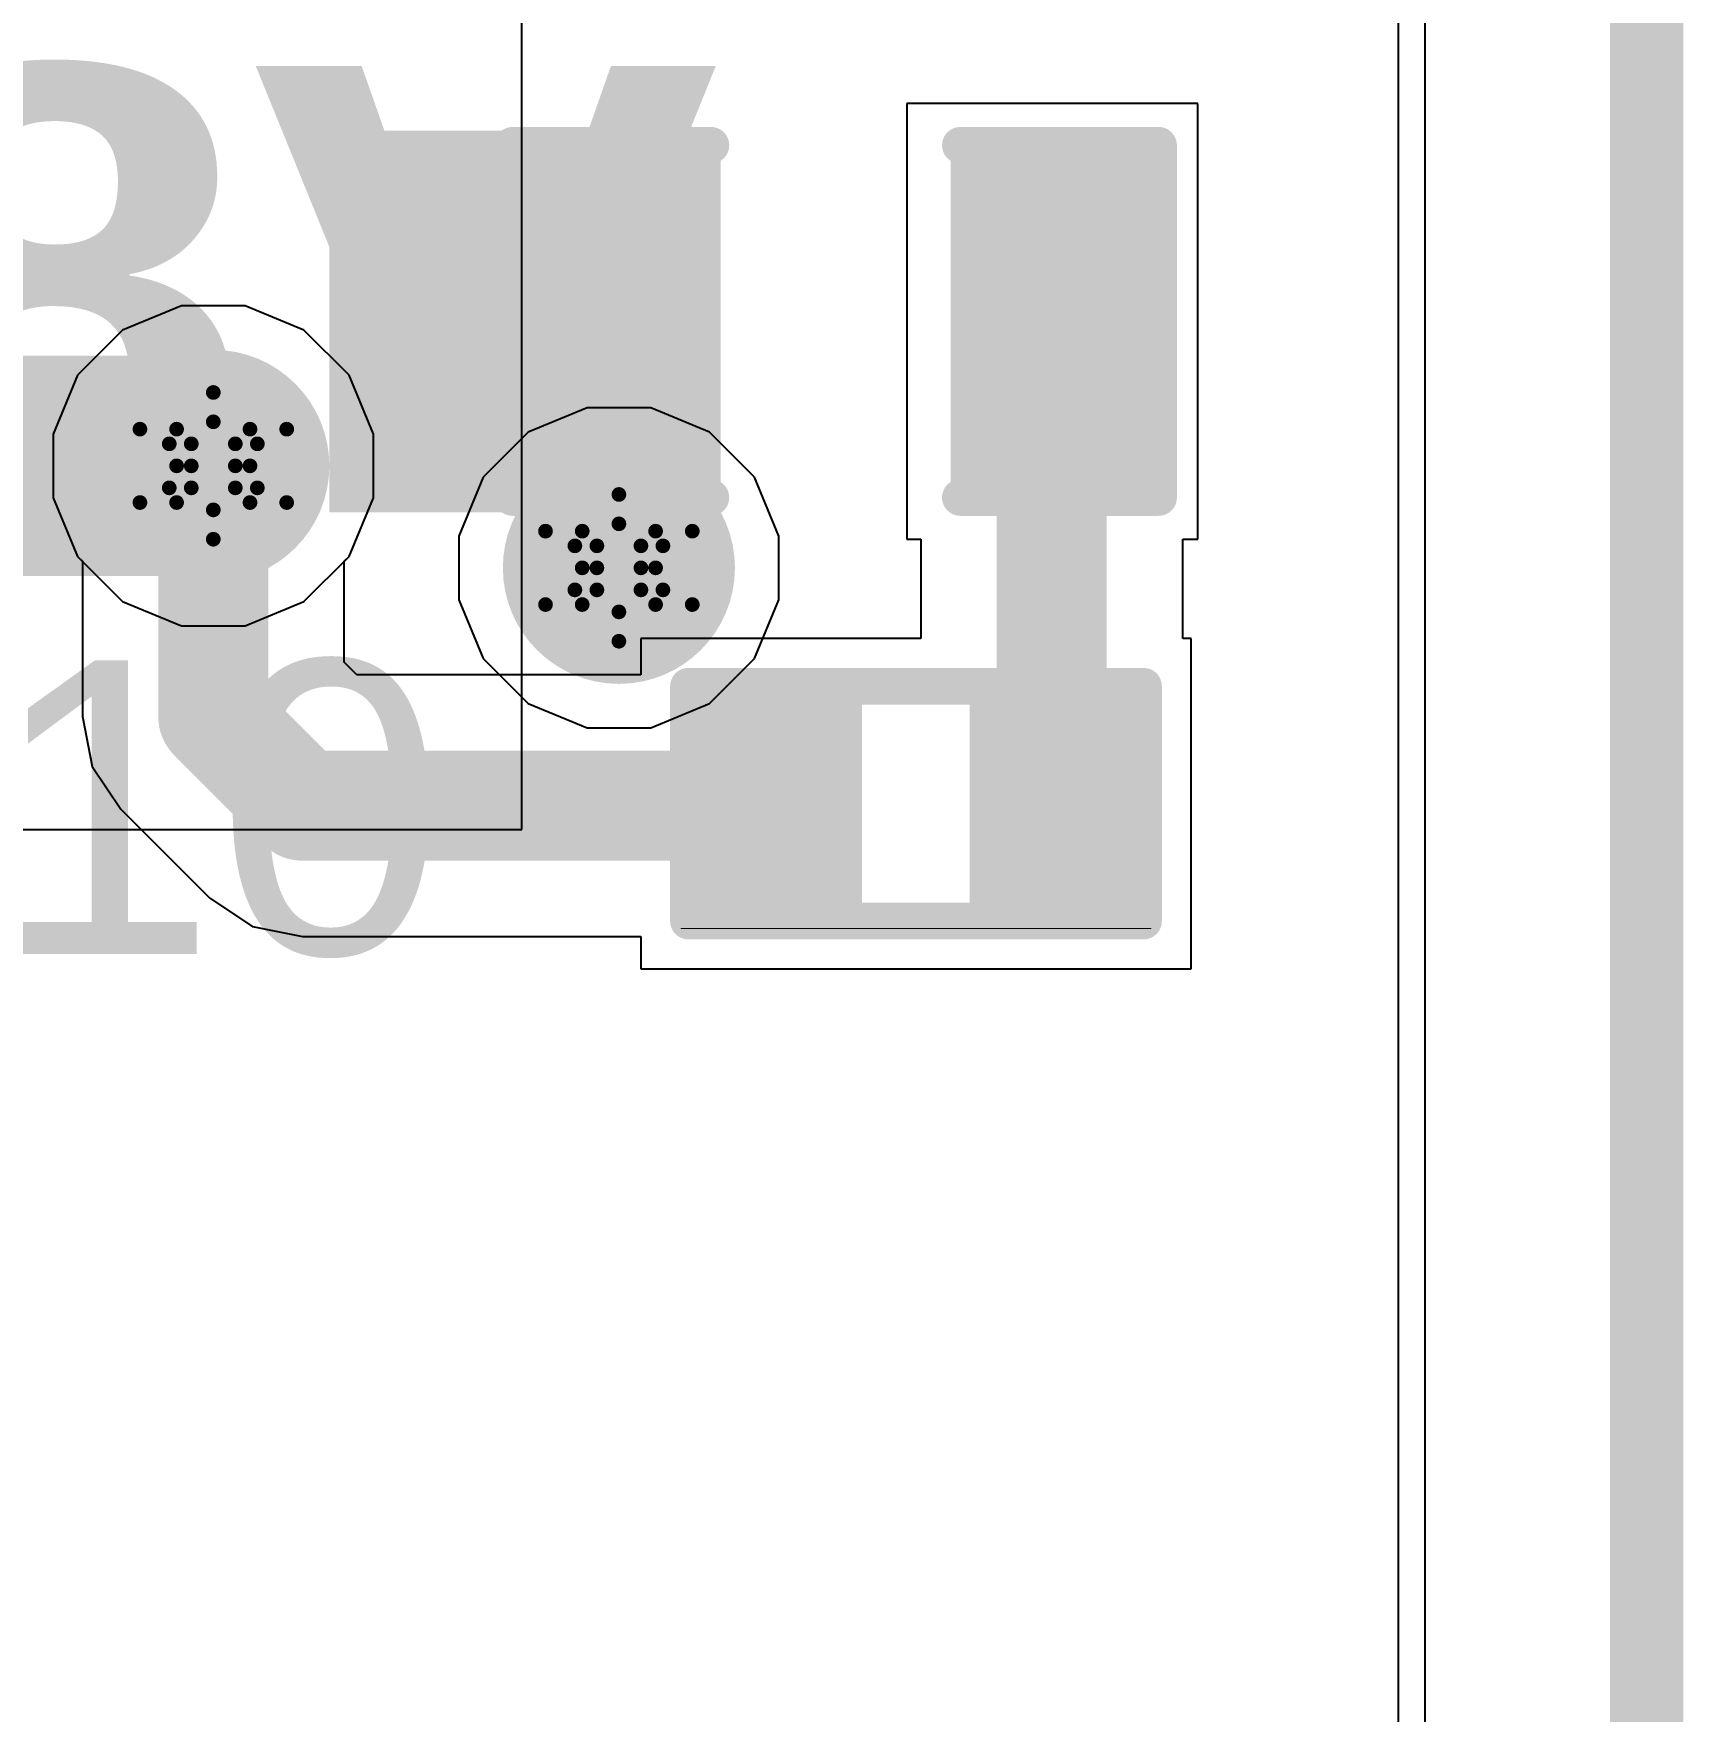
# Model space of a CAD drawing. Header units: inches. Extents: x -5 to 5328, y -4 to 5281.
# Drawn here: x 140.4 to 146.11, y 28.21 to 34.02 of the extents above; entities that cross this region are included whole.
import ezdxf

# ---------------------------------------------------------------- set-up
doc = ezdxf.new("R2010")
doc.units = ezdxf.units.IN
for name, color, linetype in [('Board Outline', 216, 'Continuous'), ('Bottom Layer', 5, 'Continuous'), ('Bottom Solder', 6, 'Continuous'), ('Drill Drawing', 1, 'Continuous'), ('Layer 1', 16, 'Continuous'), ('Layer 2', 76, 'Continuous'), ('Top Layer', 1, 'Continuous'), ('Top Overlay', 2, 'Continuous'), ('Top Paste', 8, 'Continuous'), ('Top Solder', 216, 'Continuous'), ('Via Holes', 16, 'Continuous')]:
    doc.layers.add(name, color=color, linetype=linetype)
doc.styles.add('Arial', font='', dxfattribs={"height": 0.2})
doc.styles.add('Arial Black_Bold', font='', dxfattribs={"height": 0.2})
doc.styles.get('Arial').set_extended_font_data('Arial')
doc.styles.get('Arial Black_Bold').set_extended_font_data('Arial Black', bold=True)

# ---------------------------------------------------------------- blocks, each defined once
blk = doc.blocks.new('R___0402_90')
at = {"layer": 'Top Layer'}
for points in [[(-0.6985, -0.3175), (-0.6985, 0.3175), (-0.2412999999999999, 0.3175), (-0.2413, -0.3175)], [(0.2412999999999999, -0.3175), (0.2413, 0.3175), (0.6985, 0.3175), (0.6985, -0.3175)]]:
    blk.add_hatch(color=1, dxfattribs=at).paths.add_polyline_path(points)
at = {"layer": 'Top Paste'}
for points in [[(-0.6985, -0.3175), (-0.6985, 0.3175), (-0.2412999999999999, 0.3175), (-0.2413, -0.3175)], [(0.2412999999999999, -0.3175), (0.2413, 0.3175), (0.6985, 0.3175), (0.6985, -0.3175)]]:
    blk.add_hatch(color=8, dxfattribs=at).paths.add_polyline_path(points)
at = {"layer": 'Top Solder'}
for points in [[(-0.75350116, -0.37250116), (-0.75350116, 0.37250116), (-0.1862988399999999, 0.37250116), (-0.18629884, -0.37250116)], [(0.1862988399999999, -0.37250116), (0.18629884, 0.37250116), (0.75350116, 0.37250116), (0.75350116, -0.37250116)]]:
    blk.add_hatch(color=216, dxfattribs=at).paths.add_polyline_path(points)
at = {"layer": 'Top Overlay'}
for points in [[(-0.7874, -0.4064, 0.127, 0.127, 0), (-0.7874, 0.4064, 0.127, 0.127, 0)], [(-0.7874, 0.4064, 0.127, 0.127, 0), (0.7874, 0.4064, 0.127, 0.127, 0)], [(0.7874, -0.4064, 0.127, 0.127, 0), (0.7874, 0.4064, 0.127, 0.127, 0)], [(-0.7874, -0.4064, 0.127, 0.127, 0), (0.7874, -0.4064, 0.127, 0.127, 0)], [(-0.8128, -0.4318, 0.0032258, 0.0032258, 0), (0.8128, -0.4318, 0.0032258, 0.0032258, 0)]]:
    blk.add_lwpolyline(points, format="xyseb", dxfattribs=at)
for points in [[(-0.8191499999999999, 0.4064, 0.0635, 0.0635, 1), (-0.7556499999999999, 0.4064, 0.0635, 0.0635, 1)], [(-0.8191499999999999, 0.4064, 0.0635, 0.0635, 1), (-0.7556499999999999, 0.4064, 0.0635, 0.0635, 1)], [(0.7556499999999999, 0.4064, 0.0635, 0.0635, 1), (0.8191499999999999, 0.4064, 0.0635, 0.0635, 1)], [(0.7556499999999999, 0.4064, 0.0635, 0.0635, 1), (0.8191499999999999, 0.4064, 0.0635, 0.0635, 1)], [(-0.8191499999999999, -0.4064, 0.0635, 0.0635, 1), (-0.7556499999999999, -0.4064, 0.0635, 0.0635, 1)], [(-0.8191499999999999, -0.4064, 0.0635, 0.0635, 1), (-0.7556499999999999, -0.4064, 0.0635, 0.0635, 1)], [(0.7556499999999999, -0.4064, 0.0635, 0.0635, 1), (0.8191499999999999, -0.4064, 0.0635, 0.0635, 1)], [(0.7556499999999999, -0.4064, 0.0635, 0.0635, 1), (0.8191499999999999, -0.4064, 0.0635, 0.0635, 1)], [(-0.81360518, -0.4318, 0.0016129, 0.0016129, 1), (-0.8119948199999999, -0.4318, 0.0016129, 0.0016129, 1)], [(0.8119948199999999, -0.4318, 0.0016129, 0.0016129, 1), (0.81360518, -0.4318, 0.0016129, 0.0016129, 1)]]:
    blk.add_lwpolyline(points, format="xyseb", close=True, dxfattribs=at)
blk = doc.blocks.new('LED_0603_115')
at = {"layer": 'Top Layer'}
for points in [[(-0.999998, 0.5000002699999999), (-0.499999, 0.5000002699999999), (-0.499999, -0.5000002699999999), (-0.999998, -0.5000002699999999)], [(0.50000154, 0.5000002699999999), (1.00000054, 0.5000002699999999), (1.00000054, -0.5000002699999999), (0.50000154, -0.5000002699999999)]]:
    blk.add_hatch(color=1, dxfattribs=at).paths.add_polyline_path(points)
at = {"layer": 'Top Overlay'}
blk.add_hatch(color=2, dxfattribs=at).paths.add_polyline_path([(1.11750856, -0.6603085599999999), (1.75250348, -0.6603085599999999), (1.75250348, 0.66049144), (1.11750856, 0.66049144)])
at = {"layer": 'Top Paste'}
for points in [[(-0.999998, 0.5000002699999999), (-0.499999, 0.5000002699999999), (-0.499999, -0.5000002699999999), (-0.999998, -0.5000002699999999)], [(0.50000154, 0.5000002699999999), (1.00000054, 0.5000002699999999), (1.00000054, -0.5000002699999999), (0.50000154, -0.5000002699999999)]]:
    blk.add_hatch(color=8, dxfattribs=at).paths.add_polyline_path(points)
at = {"layer": 'Top Solder'}
for points in [[(-1.101598, 0.6016002699999999), (-0.398399, 0.6016002699999999), (-0.398399, -0.6016002699999999), (-1.101598, -0.6016002699999999)], [(0.39840154, 0.6016002699999999), (1.10160054, 0.6016002699999999), (1.10160054, -0.6016002699999999), (0.39840154, -0.6016002699999999)]]:
    blk.add_hatch(color=216, dxfattribs=at).paths.add_polyline_path(points)
at = {"layer": 'Top Overlay'}
for points in [[(-1.1176, 0.6096025399999999, 0.127, 0.127, 0), (-1.1176, -0.6096025399999999, 0.127, 0.127, 0)], [(-0.4318, 0.6096, 0.127, 0.127, 0), (-1.1176, 0.6096025399999999, 0.127, 0.127, 0)], [(1.11760254, 0.6096, 0.127, 0.127, 0), (0.4318, 0.6096, 0.127, 0.127, 0)], [(1.11760254, 0.6096, 0.127, 0.127, 0), (1.11760254, -0.6096, 0.127, 0.127, 0)], [(-0.4318, -0.6096, 0.127, 0.127, 0), (-1.1176, -0.6096025399999999, 0.127, 0.127, 0)], [(1.11760254, -0.6096, 0.127, 0.127, 0), (0.4318, -0.6096, 0.127, 0.127, 0)]]:
    blk.add_lwpolyline(points, format="xyseb", dxfattribs=at)
for points in [[(-1.14935, 0.6096025399999999, 0.0635, 0.0635, 1), (-1.08585, 0.6096025399999999, 0.0635, 0.0635, 1)], [(-1.14935, 0.6096025399999999, 0.0635, 0.0635, 1), (-1.08585, 0.6096025399999999, 0.0635, 0.0635, 1)], [(-0.46355, 0.6096, 0.0635, 0.0635, 1), (-0.40005, 0.6096, 0.0635, 0.0635, 1)], [(0.40005, 0.6096, 0.0635, 0.0635, 1), (0.46355, 0.6096, 0.0635, 0.0635, 1)], [(1.08585254, 0.6096, 0.0635, 0.0635, 1), (1.14935254, 0.6096, 0.0635, 0.0635, 1)], [(1.08585254, 0.6096, 0.0635, 0.0635, 1), (1.14935254, 0.6096, 0.0635, 0.0635, 1)], [(-1.14935, -0.6096025399999999, 0.0635, 0.0635, 1), (-1.08585, -0.6096025399999999, 0.0635, 0.0635, 1)], [(-1.14935, -0.6096025399999999, 0.0635, 0.0635, 1), (-1.08585, -0.6096025399999999, 0.0635, 0.0635, 1)], [(-0.46355, -0.6096, 0.0635, 0.0635, 1), (-0.40005, -0.6096, 0.0635, 0.0635, 1)], [(0.40005, -0.6096, 0.0635, 0.0635, 1), (0.46355, -0.6096, 0.0635, 0.0635, 1)], [(1.08585254, -0.6096, 0.0635, 0.0635, 1), (1.14935254, -0.6096, 0.0635, 0.0635, 1)], [(1.08585254, -0.6096, 0.0635, 0.0635, 1), (1.14935254, -0.6096, 0.0635, 0.0635, 1)]]:
    blk.add_lwpolyline(points, format="xyseb", close=True, dxfattribs=at)

msp = doc.modelspace()

# ---------------------------------------------------------------- hatches: boundary and pattern name
at = {"layer": 'Bottom Layer'}
h = msp.add_hatch(color=5, dxfattribs=at)
edge = h.paths.add_edge_path()
edge.add_arc((141.02036058, 32.52550518), 0.2999994, 0, 360)
h = msp.add_hatch(color=5, dxfattribs=at)
edge = h.paths.add_edge_path()
edge.add_arc((142.42406872, 32.17241978), 0.2999994, 0, 360)
at = {"layer": 'Bottom Solder'}
h = msp.add_hatch(color=6, dxfattribs=at)
edge = h.paths.add_edge_path()
edge.add_arc((141.02036058, 32.52550518), 0.4015993999999999, 0, 360)
h = msp.add_hatch(color=6, dxfattribs=at)
edge = h.paths.add_edge_path()
edge.add_arc((142.42406872, 32.17241978), 0.4015993999999999, 0, 360)
at = {"layer": 'Layer 1'}
h = msp.add_hatch(color=16, dxfattribs=at)
edge = h.paths.add_edge_path()
edge.add_arc((141.02036058, 32.52550518), 0.2999994, 0, 360)
h = msp.add_hatch(color=16, dxfattribs=at)
edge = h.paths.add_edge_path()
edge.add_arc((142.42406872, 32.17241978), 0.2999994, 0, 360)
at = {"layer": 'Layer 2'}
h = msp.add_hatch(color=76, dxfattribs=at)
edge = h.paths.add_edge_path()
edge.add_arc((141.02036058, 32.52550518), 0.2999994, 0, 360)
h = msp.add_hatch(color=76, dxfattribs=at)
edge = h.paths.add_edge_path()
edge.add_arc((142.42406872, 32.17241978), 0.2999994, 0, 360)
at = {"layer": 'Top Layer'}
h = msp.add_hatch(color=1, dxfattribs=at)
edge = h.paths.add_edge_path()
edge.add_arc((141.02036058, 32.52550518), 0.2999994, 0, 360)
h = msp.add_hatch(color=1, dxfattribs=at)
edge = h.paths.add_edge_path()
edge.add_arc((142.42406872, 32.17241978), 0.2999994, 0, 360)
at = {"layer": 'Top Solder'}
h = msp.add_hatch(color=216, dxfattribs=at)
edge = h.paths.add_edge_path()
edge.add_arc((141.02036058, 32.52550518), 0.4015993999999999, 0, 360)
h = msp.add_hatch(color=216, dxfattribs=at)
edge = h.paths.add_edge_path()
edge.add_arc((142.42406872, 32.17241978), 0.4015993999999999, 0, 360)
at = {"layer": 'Via Holes'}
h = msp.add_hatch(color=7, dxfattribs=at)
edge = h.paths.add_edge_path()
edge.add_arc((141.02036058, 32.52550518), 0.1499997, 0, 360)
h = msp.add_hatch(color=7, dxfattribs=at)
edge = h.paths.add_edge_path()
edge.add_arc((142.42406872, 32.17241978), 0.1499997, 0, 360)

# ---------------------------------------------------------------- linework, layer by layer
at = {"layer": 'Board Outline'}
msp.add_lwpolyline([(145.98131332, -4.000002159999999, 0.254, 0.254, 0), (145.98131332, 105.99998612, 0.254, 0.254, 0)], format="xyseb", dxfattribs=at)
at = {"layer": 'Bottom Layer'}
for p, q in [((142.0884763, 31.2668539), (142.08851186, 36.62683556)), ((142.0884763, 31.2668539), (142.08850932, 36.10881272)), ((145.21274996, 36.10884828), (145.21274996, 2.59555488)), ((111.64361466, 31.26679293999999), (142.0884763, 31.2668539)), ((111.64361466, 31.26679293999999), (142.0884763, 31.2668539))]:
    msp.add_line(p, q, dxfattribs=at)
msp.add_lwpolyline([(110.71230588, 32.52550518, 0.7619999999999999, 0.7619999999999999, 0), (141.02036058, 32.52550518, 0.7619999999999999, 0.7619999999999999, 0)], format="xyseb", dxfattribs=at)
msp.add_lwpolyline([(140.82986058, 32.52550518, 0.3809999999999999, 0.3809999999999999, 1), (141.21086058, 32.52550518, 0.3809999999999999, 0.3809999999999999, 1)], format="xyseb", close=True, dxfattribs=at)
at = {"layer": 'Drill Drawing'}
for points in [[(140.89336058, 32.65250518, 0.0508, 0.0508, 0), (141.02036058, 32.77950518, 0.0508, 0.0508, 0)], [(141.02036058, 32.77950518, 0.0508, 0.0508, 0), (141.14736058, 32.65250518, 0.0508, 0.0508, 0)], [(140.94416058, 32.60170518, 0.0508, 0.0508, 0), (141.02036058, 32.67790518, 0.0508, 0.0508, 0)], [(141.02036058, 32.67790518, 0.0508, 0.0508, 0), (141.09656058, 32.60170518, 0.0508, 0.0508, 0)], [(140.76636058, 32.65250518, 0.0508, 0.0508, 0), (140.89336058, 32.52550518, 0.0508, 0.0508, 0)], [(140.76636058, 32.65250518, 0.0508, 0.0508, 0), (140.89336058, 32.65250518, 0.0508, 0.0508, 0)], [(141.14736058, 32.65250518, 0.0508, 0.0508, 0), (141.27436058, 32.65250518, 0.0508, 0.0508, 0)], [(141.14736058, 32.52550518, 0.0508, 0.0508, 0), (141.27436058, 32.65250518, 0.0508, 0.0508, 0)], [(140.86796058, 32.60170518, 0.0508, 0.0508, 0), (140.94416058, 32.52550518, 0.0508, 0.0508, 0)], [(140.86796058, 32.60170518, 0.0508, 0.0508, 0), (140.94416058, 32.60170518, 0.0508, 0.0508, 0)], [(141.09656058, 32.60170518, 0.0508, 0.0508, 0), (141.17276058, 32.60170518, 0.0508, 0.0508, 0)], [(141.09656058, 32.52550518, 0.0508, 0.0508, 0), (141.17276058, 32.60170518, 0.0508, 0.0508, 0)], [(140.76636058, 32.39850517999999, 0.0508, 0.0508, 0), (140.89336058, 32.52550518, 0.0508, 0.0508, 0)], [(140.86796058, 32.44930518, 0.0508, 0.0508, 0), (140.94416058, 32.52550518, 0.0508, 0.0508, 0)], [(141.09656058, 32.52550518, 0.0508, 0.0508, 0), (141.17276058, 32.44930518, 0.0508, 0.0508, 0)], [(141.14736058, 32.52550518, 0.0508, 0.0508, 0), (141.27436058, 32.39850517999999, 0.0508, 0.0508, 0)], [(140.86796058, 32.44930518, 0.0508, 0.0508, 0), (140.94416058, 32.44930518, 0.0508, 0.0508, 0)], [(140.94416058, 32.44930518, 0.0508, 0.0508, 0), (141.02036058, 32.37310518, 0.0508, 0.0508, 0)], [(141.02036058, 32.37310518, 0.0508, 0.0508, 0), (141.09656058, 32.44930518, 0.0508, 0.0508, 0)], [(141.09656058, 32.44930518, 0.0508, 0.0508, 0), (141.17276058, 32.44930518, 0.0508, 0.0508, 0)], [(140.76636058, 32.39850517999999, 0.0508, 0.0508, 0), (140.89336058, 32.39850517999999, 0.0508, 0.0508, 0)], [(140.89336058, 32.39850517999999, 0.0508, 0.0508, 0), (141.02036058, 32.27150518, 0.0508, 0.0508, 0)], [(141.02036058, 32.27150518, 0.0508, 0.0508, 0), (141.14736058, 32.39850517999999, 0.0508, 0.0508, 0)], [(141.14736058, 32.39850517999999, 0.0508, 0.0508, 0), (141.27436058, 32.39850517999999, 0.0508, 0.0508, 0)], [(142.29706872, 32.29941978, 0.0508, 0.0508, 0), (142.42406872, 32.42641978, 0.0508, 0.0508, 0)], [(142.42406872, 32.42641978, 0.0508, 0.0508, 0), (142.55106872, 32.29941978, 0.0508, 0.0508, 0)], [(142.34786872, 32.24861978, 0.0508, 0.0508, 0), (142.42406872, 32.32481978, 0.0508, 0.0508, 0)], [(142.42406872, 32.32481978, 0.0508, 0.0508, 0), (142.50026872, 32.24861978, 0.0508, 0.0508, 0)], [(142.17006872, 32.29941978, 0.0508, 0.0508, 0), (142.29706872, 32.17241978, 0.0508, 0.0508, 0)], [(142.17006872, 32.29941978, 0.0508, 0.0508, 0), (142.29706872, 32.29941978, 0.0508, 0.0508, 0)], [(142.55106872, 32.29941978, 0.0508, 0.0508, 0), (142.67806872, 32.29941978, 0.0508, 0.0508, 0)], [(142.55106872, 32.17241978, 0.0508, 0.0508, 0), (142.67806872, 32.29941978, 0.0508, 0.0508, 0)], [(142.27166872, 32.24861978, 0.0508, 0.0508, 0), (142.34786872, 32.17241978, 0.0508, 0.0508, 0)], [(142.27166872, 32.24861978, 0.0508, 0.0508, 0), (142.34786872, 32.24861978, 0.0508, 0.0508, 0)], [(142.50026872, 32.24861978, 0.0508, 0.0508, 0), (142.57646872, 32.24861978, 0.0508, 0.0508, 0)], [(142.50026872, 32.17241978, 0.0508, 0.0508, 0), (142.57646872, 32.24861978, 0.0508, 0.0508, 0)], [(142.17006872, 32.04541978, 0.0508, 0.0508, 0), (142.29706872, 32.17241978, 0.0508, 0.0508, 0)], [(142.27166872, 32.09621978, 0.0508, 0.0508, 0), (142.34786872, 32.17241978, 0.0508, 0.0508, 0)], [(142.50026872, 32.17241978, 0.0508, 0.0508, 0), (142.57646872, 32.09621978, 0.0508, 0.0508, 0)], [(142.55106872, 32.17241978, 0.0508, 0.0508, 0), (142.67806872, 32.04541978, 0.0508, 0.0508, 0)], [(142.27166872, 32.09621978, 0.0508, 0.0508, 0), (142.34786872, 32.09621978, 0.0508, 0.0508, 0)], [(142.34786872, 32.09621978, 0.0508, 0.0508, 0), (142.42406872, 32.02001978, 0.0508, 0.0508, 0)], [(142.42406872, 32.02001978, 0.0508, 0.0508, 0), (142.50026872, 32.09621978, 0.0508, 0.0508, 0)], [(142.50026872, 32.09621978, 0.0508, 0.0508, 0), (142.57646872, 32.09621978, 0.0508, 0.0508, 0)], [(142.17006872, 32.04541978, 0.0508, 0.0508, 0), (142.29706872, 32.04541978, 0.0508, 0.0508, 0)], [(142.29706872, 32.04541978, 0.0508, 0.0508, 0), (142.42406872, 31.91841978, 0.0508, 0.0508, 0)], [(142.42406872, 31.91841978, 0.0508, 0.0508, 0), (142.55106872, 32.04541978, 0.0508, 0.0508, 0)], [(142.55106872, 32.04541978, 0.0508, 0.0508, 0), (142.67806872, 32.04541978, 0.0508, 0.0508, 0)]]:
    msp.add_lwpolyline(points, format="xyseb", dxfattribs=at)
for points in [[(141.00766058, 32.77950518, 0.0254, 0.0254, 1), (141.03306058, 32.77950518, 0.0254, 0.0254, 1)], [(141.00766058, 32.77950518, 0.0254, 0.0254, 1), (141.03306058, 32.77950518, 0.0254, 0.0254, 1)], [(141.00766058, 32.67790518, 0.0254, 0.0254, 1), (141.03306058, 32.67790518, 0.0254, 0.0254, 1)], [(141.00766058, 32.67790518, 0.0254, 0.0254, 1), (141.03306058, 32.67790518, 0.0254, 0.0254, 1)], [(140.75366058, 32.65250518, 0.0254, 0.0254, 1), (140.77906058, 32.65250518, 0.0254, 0.0254, 1)], [(140.75366058, 32.65250518, 0.0254, 0.0254, 1), (140.77906058, 32.65250518, 0.0254, 0.0254, 1)], [(140.88066058, 32.65250518, 0.0254, 0.0254, 1), (140.90606058, 32.65250518, 0.0254, 0.0254, 1)], [(140.88066058, 32.65250518, 0.0254, 0.0254, 1), (140.90606058, 32.65250518, 0.0254, 0.0254, 1)], [(141.13466058, 32.65250518, 0.0254, 0.0254, 1), (141.16006058, 32.65250518, 0.0254, 0.0254, 1)], [(141.13466058, 32.65250518, 0.0254, 0.0254, 1), (141.16006058, 32.65250518, 0.0254, 0.0254, 1)], [(141.26166058, 32.65250518, 0.0254, 0.0254, 1), (141.28706058, 32.65250518, 0.0254, 0.0254, 1)], [(141.26166058, 32.65250518, 0.0254, 0.0254, 1), (141.28706058, 32.65250518, 0.0254, 0.0254, 1)], [(140.85526058, 32.60170518, 0.0254, 0.0254, 1), (140.88066058, 32.60170518, 0.0254, 0.0254, 1)], [(140.85526058, 32.60170518, 0.0254, 0.0254, 1), (140.88066058, 32.60170518, 0.0254, 0.0254, 1)], [(140.93146058, 32.60170518, 0.0254, 0.0254, 1), (140.95686058, 32.60170518, 0.0254, 0.0254, 1)], [(140.93146058, 32.60170518, 0.0254, 0.0254, 1), (140.95686058, 32.60170518, 0.0254, 0.0254, 1)], [(141.08386058, 32.60170518, 0.0254, 0.0254, 1), (141.10926058, 32.60170518, 0.0254, 0.0254, 1)], [(141.08386058, 32.60170518, 0.0254, 0.0254, 1), (141.10926058, 32.60170518, 0.0254, 0.0254, 1)], [(141.16006058, 32.60170518, 0.0254, 0.0254, 1), (141.18546058, 32.60170518, 0.0254, 0.0254, 1)], [(141.16006058, 32.60170518, 0.0254, 0.0254, 1), (141.18546058, 32.60170518, 0.0254, 0.0254, 1)], [(140.88066058, 32.52550518, 0.0254, 0.0254, 1), (140.90606058, 32.52550518, 0.0254, 0.0254, 1)], [(140.88066058, 32.52550518, 0.0254, 0.0254, 1), (140.90606058, 32.52550518, 0.0254, 0.0254, 1)], [(140.93146058, 32.52550518, 0.0254, 0.0254, 1), (140.95686058, 32.52550518, 0.0254, 0.0254, 1)], [(140.93146058, 32.52550518, 0.0254, 0.0254, 1), (140.95686058, 32.52550518, 0.0254, 0.0254, 1)], [(141.08386058, 32.52550518, 0.0254, 0.0254, 1), (141.10926058, 32.52550518, 0.0254, 0.0254, 1)], [(141.08386058, 32.52550518, 0.0254, 0.0254, 1), (141.10926058, 32.52550518, 0.0254, 0.0254, 1)], [(141.13466058, 32.52550518, 0.0254, 0.0254, 1), (141.16006058, 32.52550518, 0.0254, 0.0254, 1)], [(141.13466058, 32.52550518, 0.0254, 0.0254, 1), (141.16006058, 32.52550518, 0.0254, 0.0254, 1)], [(140.85526058, 32.44930518, 0.0254, 0.0254, 1), (140.88066058, 32.44930518, 0.0254, 0.0254, 1)], [(140.85526058, 32.44930518, 0.0254, 0.0254, 1), (140.88066058, 32.44930518, 0.0254, 0.0254, 1)], [(140.93146058, 32.44930518, 0.0254, 0.0254, 1), (140.95686058, 32.44930518, 0.0254, 0.0254, 1)], [(140.93146058, 32.44930518, 0.0254, 0.0254, 1), (140.95686058, 32.44930518, 0.0254, 0.0254, 1)], [(141.08386058, 32.44930518, 0.0254, 0.0254, 1), (141.10926058, 32.44930518, 0.0254, 0.0254, 1)], [(141.08386058, 32.44930518, 0.0254, 0.0254, 1), (141.10926058, 32.44930518, 0.0254, 0.0254, 1)], [(141.16006058, 32.44930518, 0.0254, 0.0254, 1), (141.18546058, 32.44930518, 0.0254, 0.0254, 1)], [(141.16006058, 32.44930518, 0.0254, 0.0254, 1), (141.18546058, 32.44930518, 0.0254, 0.0254, 1)], [(140.75366058, 32.39850517999999, 0.0254, 0.0254, 1), (140.77906058, 32.39850517999999, 0.0254, 0.0254, 1)], [(140.75366058, 32.39850517999999, 0.0254, 0.0254, 1), (140.77906058, 32.39850517999999, 0.0254, 0.0254, 1)], [(140.88066058, 32.39850517999999, 0.0254, 0.0254, 1), (140.90606058, 32.39850517999999, 0.0254, 0.0254, 1)], [(140.88066058, 32.39850517999999, 0.0254, 0.0254, 1), (140.90606058, 32.39850517999999, 0.0254, 0.0254, 1)], [(141.13466058, 32.39850517999999, 0.0254, 0.0254, 1), (141.16006058, 32.39850517999999, 0.0254, 0.0254, 1)], [(141.13466058, 32.39850517999999, 0.0254, 0.0254, 1), (141.16006058, 32.39850517999999, 0.0254, 0.0254, 1)], [(141.26166058, 32.39850517999999, 0.0254, 0.0254, 1), (141.28706058, 32.39850517999999, 0.0254, 0.0254, 1)], [(141.26166058, 32.39850517999999, 0.0254, 0.0254, 1), (141.28706058, 32.39850517999999, 0.0254, 0.0254, 1)], [(142.41136872, 32.42641978, 0.0254, 0.0254, 1), (142.43676872, 32.42641978, 0.0254, 0.0254, 1)], [(142.41136872, 32.42641978, 0.0254, 0.0254, 1), (142.43676872, 32.42641978, 0.0254, 0.0254, 1)], [(141.00766058, 32.37310518, 0.0254, 0.0254, 1), (141.03306058, 32.37310518, 0.0254, 0.0254, 1)], [(141.00766058, 32.37310518, 0.0254, 0.0254, 1), (141.03306058, 32.37310518, 0.0254, 0.0254, 1)], [(142.41136872, 32.32481978, 0.0254, 0.0254, 1), (142.43676872, 32.32481978, 0.0254, 0.0254, 1)], [(142.41136872, 32.32481978, 0.0254, 0.0254, 1), (142.43676872, 32.32481978, 0.0254, 0.0254, 1)], [(141.00766058, 32.27150518, 0.0254, 0.0254, 1), (141.03306058, 32.27150518, 0.0254, 0.0254, 1)], [(141.00766058, 32.27150518, 0.0254, 0.0254, 1), (141.03306058, 32.27150518, 0.0254, 0.0254, 1)], [(142.15736872, 32.29941978, 0.0254, 0.0254, 1), (142.18276872, 32.29941978, 0.0254, 0.0254, 1)], [(142.15736872, 32.29941978, 0.0254, 0.0254, 1), (142.18276872, 32.29941978, 0.0254, 0.0254, 1)], [(142.28436872, 32.29941978, 0.0254, 0.0254, 1), (142.30976872, 32.29941978, 0.0254, 0.0254, 1)], [(142.28436872, 32.29941978, 0.0254, 0.0254, 1), (142.30976872, 32.29941978, 0.0254, 0.0254, 1)], [(142.53836872, 32.29941978, 0.0254, 0.0254, 1), (142.56376872, 32.29941978, 0.0254, 0.0254, 1)], [(142.53836872, 32.29941978, 0.0254, 0.0254, 1), (142.56376872, 32.29941978, 0.0254, 0.0254, 1)], [(142.66536872, 32.29941978, 0.0254, 0.0254, 1), (142.69076872, 32.29941978, 0.0254, 0.0254, 1)], [(142.66536872, 32.29941978, 0.0254, 0.0254, 1), (142.69076872, 32.29941978, 0.0254, 0.0254, 1)], [(142.25896872, 32.24861978, 0.0254, 0.0254, 1), (142.28436872, 32.24861978, 0.0254, 0.0254, 1)], [(142.25896872, 32.24861978, 0.0254, 0.0254, 1), (142.28436872, 32.24861978, 0.0254, 0.0254, 1)], [(142.33516872, 32.24861978, 0.0254, 0.0254, 1), (142.36056872, 32.24861978, 0.0254, 0.0254, 1)], [(142.33516872, 32.24861978, 0.0254, 0.0254, 1), (142.36056872, 32.24861978, 0.0254, 0.0254, 1)], [(142.48756872, 32.24861978, 0.0254, 0.0254, 1), (142.51296872, 32.24861978, 0.0254, 0.0254, 1)], [(142.48756872, 32.24861978, 0.0254, 0.0254, 1), (142.51296872, 32.24861978, 0.0254, 0.0254, 1)], [(142.56376872, 32.24861978, 0.0254, 0.0254, 1), (142.58916872, 32.24861978, 0.0254, 0.0254, 1)], [(142.56376872, 32.24861978, 0.0254, 0.0254, 1), (142.58916872, 32.24861978, 0.0254, 0.0254, 1)], [(142.28436872, 32.17241978, 0.0254, 0.0254, 1), (142.30976872, 32.17241978, 0.0254, 0.0254, 1)], [(142.28436872, 32.17241978, 0.0254, 0.0254, 1), (142.30976872, 32.17241978, 0.0254, 0.0254, 1)], [(142.33516872, 32.17241978, 0.0254, 0.0254, 1), (142.36056872, 32.17241978, 0.0254, 0.0254, 1)], [(142.33516872, 32.17241978, 0.0254, 0.0254, 1), (142.36056872, 32.17241978, 0.0254, 0.0254, 1)], [(142.48756872, 32.17241978, 0.0254, 0.0254, 1), (142.51296872, 32.17241978, 0.0254, 0.0254, 1)], [(142.48756872, 32.17241978, 0.0254, 0.0254, 1), (142.51296872, 32.17241978, 0.0254, 0.0254, 1)], [(142.53836872, 32.17241978, 0.0254, 0.0254, 1), (142.56376872, 32.17241978, 0.0254, 0.0254, 1)], [(142.53836872, 32.17241978, 0.0254, 0.0254, 1), (142.56376872, 32.17241978, 0.0254, 0.0254, 1)], [(142.25896872, 32.09621978, 0.0254, 0.0254, 1), (142.28436872, 32.09621978, 0.0254, 0.0254, 1)], [(142.25896872, 32.09621978, 0.0254, 0.0254, 1), (142.28436872, 32.09621978, 0.0254, 0.0254, 1)], [(142.33516872, 32.09621978, 0.0254, 0.0254, 1), (142.36056872, 32.09621978, 0.0254, 0.0254, 1)], [(142.33516872, 32.09621978, 0.0254, 0.0254, 1), (142.36056872, 32.09621978, 0.0254, 0.0254, 1)], [(142.48756872, 32.09621978, 0.0254, 0.0254, 1), (142.51296872, 32.09621978, 0.0254, 0.0254, 1)], [(142.48756872, 32.09621978, 0.0254, 0.0254, 1), (142.51296872, 32.09621978, 0.0254, 0.0254, 1)], [(142.56376872, 32.09621978, 0.0254, 0.0254, 1), (142.58916872, 32.09621978, 0.0254, 0.0254, 1)], [(142.56376872, 32.09621978, 0.0254, 0.0254, 1), (142.58916872, 32.09621978, 0.0254, 0.0254, 1)], [(142.15736872, 32.04541978, 0.0254, 0.0254, 1), (142.18276872, 32.04541978, 0.0254, 0.0254, 1)], [(142.15736872, 32.04541978, 0.0254, 0.0254, 1), (142.18276872, 32.04541978, 0.0254, 0.0254, 1)], [(142.28436872, 32.04541978, 0.0254, 0.0254, 1), (142.30976872, 32.04541978, 0.0254, 0.0254, 1)], [(142.28436872, 32.04541978, 0.0254, 0.0254, 1), (142.30976872, 32.04541978, 0.0254, 0.0254, 1)], [(142.53836872, 32.04541978, 0.0254, 0.0254, 1), (142.56376872, 32.04541978, 0.0254, 0.0254, 1)], [(142.53836872, 32.04541978, 0.0254, 0.0254, 1), (142.56376872, 32.04541978, 0.0254, 0.0254, 1)], [(142.66536872, 32.04541978, 0.0254, 0.0254, 1), (142.69076872, 32.04541978, 0.0254, 0.0254, 1)], [(142.66536872, 32.04541978, 0.0254, 0.0254, 1), (142.69076872, 32.04541978, 0.0254, 0.0254, 1)], [(142.41136872, 32.02001978, 0.0254, 0.0254, 1), (142.43676872, 32.02001978, 0.0254, 0.0254, 1)], [(142.41136872, 32.02001978, 0.0254, 0.0254, 1), (142.43676872, 32.02001978, 0.0254, 0.0254, 1)], [(142.41136872, 31.91841978, 0.0254, 0.0254, 1), (142.43676872, 31.91841978, 0.0254, 0.0254, 1)], [(142.41136872, 31.91841978, 0.0254, 0.0254, 1), (142.43676872, 31.91841978, 0.0254, 0.0254, 1)]]:
    msp.add_lwpolyline(points, format="xyseb", close=True, dxfattribs=at)
at = {"layer": 'Layer 1'}
for p, q in [((145.21274996, 99.44463981999999), (145.21274996, 2.59555488)), ((140.91016268, 33.07950458), (140.70654612, 32.99516388)), ((141.13055848, 33.07950458), (140.91016268, 33.07950458)), ((141.33417504, 32.99516388), (141.13055848, 33.07950458)), ((140.70654612, 32.99516388), (140.55070188, 32.83931964)), ((141.49001928, 32.83931964), (141.33417504, 32.99516388)), ((140.55070188, 32.83931964), (140.46636118, 32.63570308)), ((141.57435998, 32.63570308), (141.49001928, 32.83931964)), ((140.46636118, 32.63570308), (140.46636118, 32.41530728)), ((141.57435998, 32.41530728), (141.57435998, 32.63570308)), ((140.46636118, 32.41530728), (140.55070188, 32.21169072)), ((141.49001928, 32.21169072), (141.57435998, 32.41530728)), ((140.55070188, 32.21169072), (140.70654612, 32.05584648)), ((141.33417504, 32.05584648), (141.49001928, 32.21169072)), ((140.70654612, 32.05584648), (140.91016268, 31.97150578)), ((141.13055848, 31.97150578), (141.33417504, 32.05584648)), ((140.91016268, 31.97150578), (141.13055848, 31.97150578))]:
    msp.add_line(p, q, dxfattribs=at)
at = {"layer": 'Layer 2'}
for p, q in [((145.12072068, 37.3286147), (145.12072068, 2.70579088)), ((140.91016268, 33.07950458), (140.70654612, 32.99516388)), ((141.13055848, 33.07950458), (140.91016268, 33.07950458)), ((141.33417504, 32.99516388), (141.13055848, 33.07950458)), ((140.70654612, 32.99516388), (140.55070188, 32.83931964)), ((141.49001928, 32.83931964), (141.33417504, 32.99516388)), ((140.55070188, 32.83931964), (140.46636118, 32.63570308)), ((141.57435998, 32.63570308), (141.49001928, 32.83931964)), ((142.31387082, 32.72641917999999), (142.11025426, 32.64207848)), ((142.53426662, 32.72641917999999), (142.31387082, 32.72641917999999)), ((142.73788318, 32.64207848), (142.53426662, 32.72641917999999)), ((142.11025426, 32.64207848), (141.95441002, 32.48623423999999)), ((142.89372742, 32.48623423999999), (142.73788318, 32.64207848)), ((140.46636118, 32.63570308), (140.46636118, 32.41530728)), ((141.57435998, 32.41530728), (141.57435998, 32.63570308)), ((141.95441002, 32.48623423999999), (141.87006932, 32.28261767999999)), ((142.97806812, 32.28261767999999), (142.89372742, 32.48623423999999)), ((140.46636118, 32.41530728), (140.55070188, 32.21169072)), ((141.49001928, 32.21169072), (141.57435998, 32.41530728)), ((141.87006932, 32.28261767999999), (141.87006932, 32.06222188)), ((142.97806812, 32.06222188), (142.97806812, 32.28261767999999)), ((140.55070188, 32.21169072), (140.70654612, 32.05584648)), ((141.33417504, 32.05584648), (141.49001928, 32.21169072)), ((141.87006932, 32.06222188), (141.95441002, 31.85860532)), ((142.89372742, 31.85860532), (142.97806812, 32.06222188)), ((140.70654612, 32.05584648), (140.91016268, 31.97150578)), ((141.13055848, 31.97150578), (141.33417504, 32.05584648)), ((140.91016268, 31.97150578), (141.13055848, 31.97150578)), ((141.95441002, 31.85860532), (142.11025426, 31.70276107999999)), ((142.73788318, 31.70276107999999), (142.89372742, 31.85860532)), ((142.11025426, 31.70276107999999), (142.31387082, 31.61842038)), ((142.53426662, 31.61842038), (142.73788318, 31.70276107999999)), ((142.31387082, 31.61842038), (142.53426662, 31.61842038))]:
    msp.add_line(p, q, dxfattribs=at)
at = {"layer": 'Top Layer'}
for p, q in [((145.21274996, 45.02468769999999), (145.21274996, 2.59555488)), ((144.4281338, 33.77950572), (143.4201348, 33.77950572)), ((143.4201348, 33.77950572), (143.4201348, 32.27150772)), ((144.4281338, 32.27150772), (144.4281338, 33.77950572)), ((140.91016268, 33.07950458), (140.70654612, 32.99516388)), ((141.13055848, 33.07950458), (140.91016268, 33.07950458)), ((141.33417504, 32.99516388), (141.13055848, 33.07950458)), ((140.70654612, 32.99516388), (140.55070188, 32.83931964)), ((141.49001928, 32.83931964), (141.33417504, 32.99516388)), ((140.55070188, 32.83931964), (140.46636118, 32.63570308)), ((141.57435998, 32.63570308), (141.49001928, 32.83931964)), ((140.46636118, 32.63570308), (140.46636118, 32.41530728)), ((141.57435998, 32.41530728), (141.57435998, 32.63570308)), ((140.46636118, 32.41530728), (140.55070188, 32.21169072)), ((141.49001928, 32.21169072), (141.57435998, 32.41530728)), ((143.4201348, 32.27150772), (143.46894598, 32.27150772)), ((143.46894598, 32.27150772), (143.46894598, 31.92768824)), ((144.37536022, 31.92768824), (144.37536022, 32.27150772)), ((144.37536022, 32.27150772), (144.4281338, 32.27150772)), ((140.55070188, 32.21169072), (140.56715346, 32.19523914)), ((140.56715346, 32.19523914), (140.56715346, 31.65789706)), ((141.4735677, 32.19523914), (141.49001928, 32.21169072)), ((141.4735677, 31.84562338), (141.4735677, 32.19523914)), ((143.46894598, 31.92768824), (142.4997531, 31.92768824)), ((142.4997531, 31.92768824), (142.4997531, 31.80244084)), ((144.4047531, 31.92768824), (144.37536022, 31.92768824)), ((144.4047531, 30.78468824), (144.4047531, 31.92768824)), ((141.5167477, 31.80244084), (141.4735677, 31.84562338)), ((142.4997531, 31.80244084), (141.5167477, 31.80244084)), ((140.56715346, 31.65789706), (140.60165174, 31.48446078)), ((140.60165174, 31.48446078), (140.69989386, 31.33743034)), ((140.69989386, 31.33743034), (141.00855212, 31.02877462)), ((141.00855212, 31.02877462), (141.0085572, 31.028767)), ((141.0085572, 31.028767), (141.15558764, 30.93052488)), ((141.15558764, 30.93052488), (141.32902392, 30.89602406)), ((141.32902392, 30.89602406), (141.32903662, 30.8960266)), ((141.32903662, 30.8960266), (142.4997531, 30.8960266)), ((142.4997531, 30.8960266), (142.4997531, 30.78468824)), ((142.4997531, 30.78468824), (144.4047531, 30.78468824))]:
    msp.add_line(p, q, dxfattribs=at)
for points in [[(142.42413476, 32.17241978, 0.3809999999999999, 0.3809999999999999, 0), (142.42413476, 33.02550672, 0.3809999999999999, 0.3809999999999999, 0)], [(143.9221531, 31.35618824, 0.3809999999999999, 0.3809999999999999, 0), (143.9221531, 33.02550672, 0.3809999999999999, 0.3809999999999999, 0)], [(143.9221531, 33.02550672, 0.3809999999999999, 0.3809999999999999, 0), (143.9241343, 33.02550672, 0.3809999999999999, 0.3809999999999999, 0)], [(141.02036058, 31.65789706, 0.3809999999999999, 0.3809999999999999, 0), (141.02036058, 32.52550518, 0.3809999999999999, 0.3809999999999999, 0)], [(142.42406872, 32.17241978, 0.3809999999999999, 0.3809999999999999, 0), (142.42413476, 32.17241978, 0.3809999999999999, 0.3809999999999999, 0)], [(141.02036058, 31.65789706, 0.3809999999999999, 0.3809999999999999, 0), (141.32902392, 31.34923372, 0.3809999999999999, 0.3809999999999999, 0)], [(141.32902392, 31.34923372, 0.3809999999999999, 0.3809999999999999, 0), (142.9442531, 31.34923372, 0.3809999999999999, 0.3809999999999999, 0)], [(142.9442531, 31.34923372, 0.3809999999999999, 0.3809999999999999, 0), (142.9574103, 31.33607652, 0.3809999999999999, 0.3809999999999999, 0)], [(142.9574103, 31.33607652, 0.3809999999999999, 0.3809999999999999, 0), (142.96224138, 31.33607652, 0.3809999999999999, 0.3809999999999999, 0)]]:
    msp.add_lwpolyline(points, format="xyseb", dxfattribs=at)
for points in [[(142.32888476, 33.02550672, 0.1905, 0.1905, 1), (142.51938476, 33.02550672, 0.1905, 0.1905, 1)], [(143.8269031, 33.02550672, 0.1905, 0.1905, 1), (144.0174031, 33.02550672, 0.1905, 0.1905, 1)], [(143.8269031, 33.02550672, 0.1905, 0.1905, 1), (144.0174031, 33.02550672, 0.1905, 0.1905, 1)], [(143.8288843, 33.02550672, 0.1905, 0.1905, 1), (144.0193843, 33.02550672, 0.1905, 0.1905, 1)], [(140.92511058, 32.52550518, 0.1905, 0.1905, 1), (141.11561058, 32.52550518, 0.1905, 0.1905, 1)], [(142.32881872, 32.17241978, 0.1905, 0.1905, 1), (142.51931872, 32.17241978, 0.1905, 0.1905, 1)], [(142.32888476, 32.17241978, 0.1905, 0.1905, 1), (142.51938476, 32.17241978, 0.1905, 0.1905, 1)], [(142.32888476, 32.17241978, 0.1905, 0.1905, 1), (142.51938476, 32.17241978, 0.1905, 0.1905, 1)], [(140.92511058, 31.65789706, 0.1905, 0.1905, 1), (141.11561058, 31.65789706, 0.1905, 0.1905, 1)], [(140.92511058, 31.65789706, 0.1905, 0.1905, 1), (141.11561058, 31.65789706, 0.1905, 0.1905, 1)], [(141.23377392, 31.34923372, 0.1905, 0.1905, 1), (141.42427392, 31.34923372, 0.1905, 0.1905, 1)], [(141.23377392, 31.34923372, 0.1905, 0.1905, 1), (141.42427392, 31.34923372, 0.1905, 0.1905, 1)], [(142.8490031, 31.34923372, 0.1905, 0.1905, 1), (143.0395031, 31.34923372, 0.1905, 0.1905, 1)], [(142.8490031, 31.34923372, 0.1905, 0.1905, 1), (143.0395031, 31.34923372, 0.1905, 0.1905, 1)], [(143.8269031, 31.35618824, 0.1905, 0.1905, 1), (144.0174031, 31.35618824, 0.1905, 0.1905, 1)], [(142.8621603, 31.33607652, 0.1905, 0.1905, 1), (143.0526603, 31.33607652, 0.1905, 0.1905, 1)], [(142.8621603, 31.33607652, 0.1905, 0.1905, 1), (143.0526603, 31.33607652, 0.1905, 0.1905, 1)], [(142.86699138, 31.33607652, 0.1905, 0.1905, 1), (143.05749138, 31.33607652, 0.1905, 0.1905, 1)]]:
    msp.add_lwpolyline(points, format="xyseb", close=True, dxfattribs=at)

# ---------------------------------------------------------------- block references
at = {"rotation": 180}
msp.add_blockref('LED_0603_115', (143.1741358, 33.02550672), dxfattribs=at)
msp.add_blockref('R___0402_90', (143.4522531, 31.35618824))

# ---------------------------------------------------------------- texts
at = {"layer": 'Top Overlay', "style": 'Arial Black_Bold'}
msp.add_text('48V', height=1.524, rotation=360, dxfattribs=at).set_placement((138.44038352, 32.38524892))
at = {"layer": 'Top Overlay', "style": 'Arial'}
msp.add_text('R10', height=1.016, dxfattribs=at).set_placement((139.21781148, 30.8357651))

doc.saveas('drawing.dxf')
